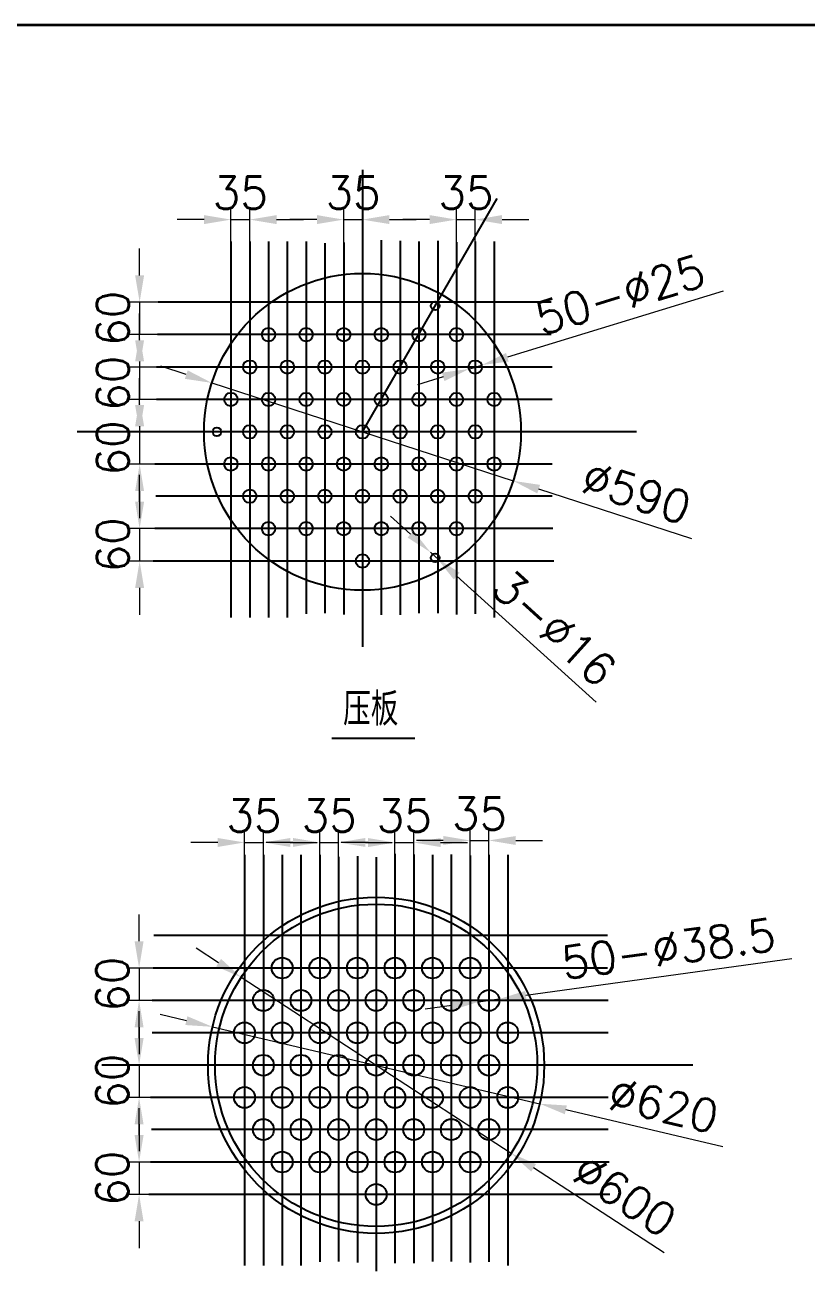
# Model space of a CAD drawing. Header units: millimetres. Extents: x 142484 to 148364, y 31913 to 36061.
# Drawn here: x 143988 to 145444, y 33727 to 36061 of the extents above; entities that cross this region are included whole.
import ezdxf

# ---------------------------------------------------------------- set-up
doc = ezdxf.new("R2010")
doc.units = ezdxf.units.MM
doc.header["$LTSCALE"] = 10
doc.header["$MEASUREMENT"] = 0
doc.header["$PDMODE"] = 66
doc.header["$PDSIZE"] = -1
doc.styles.get("Standard").update_dxf_attribs({"font": 'txt.shx'})
doc.styles.add('style1', font='')
doc.styles.get('style1').set_extended_font_data('FangSong_GB2312')
doc.dimstyles.new('总图', dxfattribs={"dimtxt": 60, "dimasz": 50, "dimexe": 20, "dimexo": 5, "dimgap": 20, "dimtad": 1, "dimdec": 0, "dimzin": 9, "dimdsep": 46, "dimtxsty": 'Standard', "dimcen": 0, "dimadec": 0, "dimazin": 0, "dimtfac": 1, "dimtdec": 0, "dimtmove": 0, "dimatfit": 3, "dimfxl": 0, "dimlwd": 15, "dimlwe": 15, "dimarcsym": 0})

# ---------------------------------------------------------------- blocks, each defined once
blk = doc.blocks.new('*D108')
at = {"color": 0, "lineweight": 15, "ltscale": 0.2, "transparency": 16777216}
for p, q in [((144288, 35410.4), (144240.4, 35425.8)), ((144335.5, 35394.9), (144896.7, 35212.6)), ((145229.5, 35104.4), (144944.2, 35197.1))]:
    blk.add_line(p, q, dxfattribs=at)
at = {"color": 0, "ltscale": 0.2, "transparency": 16777216}
for points in [[(144290.6, 35418.3), (144285.4, 35402.5), (144335.5, 35394.9)], [(144946.8, 35205.1), (144941.6, 35189.2), (144896.7, 35212.6)]]:
    blk.add_solid(points, dxfattribs=at)
at = {"layer": 'Defpoints', "color": 0, "ltscale": 0.2, "transparency": 16777216}
for p in [(144335.5, 35394.9), (144896.7, 35212.6)]:
    blk.add_point(p, dxfattribs=at)
at = {"color": 0, "ltscale": 0.2, "transparency": 16777216, "insert": (145126.1, 35190.6), "char_height": 60, "attachment_point": 5, "rotation": 341.9974}
blk.add_mtext('∅590', dxfattribs=at)
blk = doc.blocks.new('*D116')
at = {"color": 0, "lineweight": 15, "ltscale": 0.2, "transparency": 16777216}
for p, q in [((144288.1, 34207.6), (144239.4, 34219.1)), ((144336.8, 34196.2), (144946.2, 34053)), ((145286.9, 33973), (144994.8, 34041.6))]:
    blk.add_line(p, q, dxfattribs=at)
at = {"color": 0, "ltscale": 0.2, "transparency": 16777216}
for points in [[(144290, 34215.8), (144286.2, 34199.5), (144336.8, 34196.2)], [(144996.7, 34049.7), (144992.9, 34033.5), (144946.2, 34053)]]:
    blk.add_solid(points, dxfattribs=at)
at = {"layer": 'Defpoints', "color": 0, "ltscale": 0.2, "transparency": 16777216}
for p in [(144336.8, 34196.2), (144946.2, 34053)]:
    blk.add_point(p, dxfattribs=at)
at = {"color": 0, "ltscale": 0.2, "transparency": 16777216, "insert": (145176.6, 34050.3), "char_height": 60, "attachment_point": 5, "rotation": 346.7796}
blk.add_mtext('%%c620', dxfattribs=at)
blk = doc.blocks.new('*D117')
at = {"color": 0, "lineweight": 15, "ltscale": 0.2, "transparency": 16777216}
for p, q in [((144348.2, 34315.6), (144306.3, 34342.9)), ((144390.1, 34288.4), (144892.8, 33960.9)), ((145177.8, 33775.4), (144934.7, 33933.6))]:
    blk.add_line(p, q, dxfattribs=at)
at = {"color": 0, "ltscale": 0.2, "transparency": 16777216}
for points in [[(144352.7, 34322.6), (144343.6, 34308.7), (144390.1, 34288.4)], [(144939.3, 33940.6), (144930.2, 33926.6), (144892.8, 33960.9)]]:
    blk.add_solid(points, dxfattribs=at)
at = {"layer": 'Defpoints', "color": 0, "ltscale": 0.2, "transparency": 16777216}
for p in [(144390.1, 34288.4), (144892.8, 33960.9)]:
    blk.add_point(p, dxfattribs=at)
at = {"color": 0, "ltscale": 0.2, "transparency": 16777216, "insert": (145104.5, 33882.7), "char_height": 60, "attachment_point": 5, "rotation": 326.9248}
blk.add_mtext('∅600', dxfattribs=at)
blk = doc.blocks.new('*D118')
at = {"color": 0, "lineweight": 15, "ltscale": 0.2, "transparency": 16777216}
for p, q in [((144200.1, 33994.5), (144200.1, 34044.5)), ((144253.5, 33944.5), (144180.1, 33944.5)), ((144200.1, 33944.5), (144200.1, 33884.2)), ((144253.5, 33884.2), (144180.1, 33884.2)), ((144200.1, 33834.2), (144200.1, 33784.2))]:
    blk.add_line(p, q, dxfattribs=at)
at = {"color": 0, "ltscale": 0.2, "transparency": 16777216}
for points in [[(144191.7, 33994.5), (144208.4, 33994.5), (144200.1, 33944.5)], [(144191.7, 33834.2), (144208.4, 33834.2), (144200.1, 33884.2)]]:
    blk.add_solid(points, dxfattribs=at)
at = {"layer": 'Defpoints', "color": 0, "ltscale": 0.2, "transparency": 16777216}
for p in [(144258.5, 33944.5), (144200.1, 33884.2), (144258.5, 33884.2)]:
    blk.add_point(p, dxfattribs=at)
at = {"color": 0, "ltscale": 0.2, "transparency": 16777216, "insert": (144150.1, 33914.3), "char_height": 60, "attachment_point": 5, "rotation": 90}
blk.add_mtext('60', dxfattribs=at)
blk = doc.blocks.new('*D119')
at = {"color": 0, "lineweight": 15, "ltscale": 0.2, "transparency": 16777216}
for p, q in [((144200.1, 34175.1), (144200.1, 34225.1)), ((144253.5, 34125.1), (144180.1, 34125.1)), ((144200.1, 34125.1), (144200.1, 34064.7)), ((144253.5, 34064.7), (144180.1, 34064.7)), ((144200.1, 34014.7), (144200.1, 33964.7))]:
    blk.add_line(p, q, dxfattribs=at)
at = {"color": 0, "ltscale": 0.2, "transparency": 16777216}
for points in [[(144191.7, 34175.1), (144208.4, 34175.1), (144200.1, 34125.1)], [(144191.7, 34014.7), (144208.4, 34014.7), (144200.1, 34064.7)]]:
    blk.add_solid(points, dxfattribs=at)
at = {"layer": 'Defpoints', "color": 0, "ltscale": 0.2, "transparency": 16777216}
for p in [(144258.5, 34125.1), (144200.1, 34064.7), (144258.5, 34064.7)]:
    blk.add_point(p, dxfattribs=at)
at = {"color": 0, "ltscale": 0.2, "transparency": 16777216, "insert": (144150.1, 34094.9), "char_height": 60, "attachment_point": 5, "rotation": 90}
blk.add_mtext('60', dxfattribs=at)
blk = doc.blocks.new('*D120')
at = {"color": 0, "lineweight": 15, "ltscale": 0.2, "transparency": 16777216}
for p, q in [((144200.1, 34355.6), (144200.1, 34405.6)), ((144253.5, 34305.6), (144180.1, 34305.6)), ((144200.1, 34305.6), (144200.1, 34245.3)), ((144253.5, 34245.3), (144180.1, 34245.3)), ((144200.1, 34195.3), (144200.1, 34145.3))]:
    blk.add_line(p, q, dxfattribs=at)
at = {"color": 0, "ltscale": 0.2, "transparency": 16777216}
for points in [[(144191.7, 34355.6), (144208.4, 34355.6), (144200.1, 34305.6)], [(144191.7, 34195.3), (144208.4, 34195.3), (144200.1, 34245.3)]]:
    blk.add_solid(points, dxfattribs=at)
at = {"layer": 'Defpoints', "color": 0, "ltscale": 0.2, "transparency": 16777216}
for p in [(144258.5, 34305.6), (144200.1, 34245.3), (144258.5, 34245.3)]:
    blk.add_point(p, dxfattribs=at)
at = {"color": 0, "ltscale": 0.2, "transparency": 16777216, "insert": (144150.1, 34275.5), "char_height": 60, "attachment_point": 5, "rotation": 90}
blk.add_mtext('60', dxfattribs=at)
blk = doc.blocks.new('*D121')
at = {"color": 0, "lineweight": 15, "ltscale": 0.2, "transparency": 16777216}
for p, q in [((144201.1, 35173.6), (144201.1, 35223.6)), ((144242.6, 35123.6), (144181.1, 35123.6)), ((144201.1, 35123.6), (144201.1, 35063.3)), ((144242.6, 35063.3), (144181.1, 35063.3)), ((144201.1, 35013.3), (144201.1, 34963.3))]:
    blk.add_line(p, q, dxfattribs=at)
at = {"color": 0, "ltscale": 0.2, "transparency": 16777216}
for points in [[(144192.7, 35173.6), (144209.4, 35173.6), (144201.1, 35123.6)], [(144192.7, 35013.3), (144209.4, 35013.3), (144201.1, 35063.3)]]:
    blk.add_solid(points, dxfattribs=at)
at = {"layer": 'Defpoints', "color": 0, "ltscale": 0.2, "transparency": 16777216}
for p in [(144247.6, 35123.6), (144201.1, 35063.3), (144247.6, 35063.3)]:
    blk.add_point(p, dxfattribs=at)
at = {"color": 0, "ltscale": 0.2, "transparency": 16777216, "insert": (144151.1, 35093.5), "char_height": 60, "attachment_point": 5, "rotation": 90}
blk.add_mtext('60', dxfattribs=at)
blk = doc.blocks.new('*D122')
at = {"color": 0, "lineweight": 15, "ltscale": 0.2, "transparency": 16777216}
for p, q in [((144201.1, 35353.8), (144201.1, 35403.8)), ((144242.6, 35303.8), (144181.1, 35303.8)), ((144201.1, 35303.8), (144201.1, 35243.4)), ((144242.6, 35243.4), (144181.1, 35243.4)), ((144201.1, 35193.4), (144201.1, 35143.4))]:
    blk.add_line(p, q, dxfattribs=at)
at = {"color": 0, "ltscale": 0.2, "transparency": 16777216}
for points in [[(144192.7, 35353.8), (144209.4, 35353.8), (144201.1, 35303.8)], [(144192.7, 35193.4), (144209.4, 35193.4), (144201.1, 35243.4)]]:
    blk.add_solid(points, dxfattribs=at)
at = {"layer": 'Defpoints', "color": 0, "ltscale": 0.2, "transparency": 16777216}
for p in [(144247.6, 35303.8), (144201.1, 35243.4), (144247.6, 35243.4)]:
    blk.add_point(p, dxfattribs=at)
at = {"color": 0, "ltscale": 0.2, "transparency": 16777216, "insert": (144151.1, 35273.6), "char_height": 60, "attachment_point": 5, "rotation": 90}
blk.add_mtext('60', dxfattribs=at)
blk = doc.blocks.new('*D123')
at = {"color": 0, "lineweight": 15, "ltscale": 0.2, "transparency": 16777216}
for p, q in [((145415.6, 34323), (144920.3, 34254.8)), ((144832.1, 34242.6), (144870.8, 34248)), ((144782.6, 34235.8), (144733.1, 34229))]:
    blk.add_line(p, q, dxfattribs=at)
at = {"color": 0, "ltscale": 0.2, "transparency": 16777216}
for points in [[(144781.5, 34244.1), (144783.7, 34227.6), (144832.1, 34242.6)], [(144919.2, 34263), (144921.4, 34246.5), (144870.8, 34248)]]:
    blk.add_solid(points, dxfattribs=at)
at = {"layer": 'Defpoints', "color": 0, "ltscale": 0.2, "transparency": 16777216}
for p in [(144832.1, 34242.6), (144870.8, 34248)]:
    blk.add_point(p, dxfattribs=at)
at = {"color": 0, "ltscale": 0.2, "transparency": 16777216, "insert": (145185.9, 34341.8), "char_height": 60, "attachment_point": 5, "rotation": 7.8383}
blk.add_mtext('50-%%c38.5', dxfattribs=at)
blk = doc.blocks.new('*D124')
at = {"color": 0, "lineweight": 15, "ltscale": 0.2, "transparency": 16777216}
for p, q in [((144816.5, 34468.4), (144816.5, 34563.1)), ((144851.5, 34468.4), (144851.5, 34563.1)), ((144766.5, 34543.1), (144716.5, 34543.1)), ((144816.5, 34543.1), (144851.5, 34543.1)), ((144901.5, 34543.1), (144951.5, 34543.1))]:
    blk.add_line(p, q, dxfattribs=at)
at = {"color": 0, "ltscale": 0.2, "transparency": 16777216}
for points in [[(144766.5, 34551.4), (144766.5, 34534.8), (144816.5, 34543.1)], [(144901.5, 34551.4), (144901.5, 34534.8), (144851.5, 34543.1)]]:
    blk.add_solid(points, dxfattribs=at)
at = {"layer": 'Defpoints', "color": 0, "ltscale": 0.2, "transparency": 16777216}
for p in [(144851.5, 34543.1), (144816.5, 34463.4), (144851.5, 34463.4)]:
    blk.add_point(p, dxfattribs=at)
at = {"color": 0, "ltscale": 0.2, "transparency": 16777216, "insert": (144834, 34593.1), "char_height": 60, "attachment_point": 5}
blk.add_mtext('35', dxfattribs=at)
blk = doc.blocks.new('*D125')
at = {"color": 0, "lineweight": 15, "ltscale": 0.2, "transparency": 16777216}
for p, q in [((144396.5, 34468.4), (144396.5, 34559.4)), ((144431.5, 34468.4), (144431.5, 34559.4)), ((144346.5, 34539.4), (144296.5, 34539.4)), ((144396.5, 34539.4), (144431.5, 34539.4)), ((144481.5, 34539.4), (144531.5, 34539.4))]:
    blk.add_line(p, q, dxfattribs=at)
at = {"color": 0, "ltscale": 0.2, "transparency": 16777216}
for points in [[(144346.5, 34547.7), (144346.5, 34531.1), (144396.5, 34539.4)], [(144481.5, 34547.7), (144481.5, 34531.1), (144431.5, 34539.4)]]:
    blk.add_solid(points, dxfattribs=at)
at = {"layer": 'Defpoints', "color": 0, "ltscale": 0.2, "transparency": 16777216}
for p in [(144431.5, 34539.4), (144396.5, 34463.4), (144431.5, 34463.4)]:
    blk.add_point(p, dxfattribs=at)
at = {"color": 0, "ltscale": 0.2, "transparency": 16777216, "insert": (144414, 34589.4), "char_height": 60, "attachment_point": 5}
blk.add_mtext('35', dxfattribs=at)
blk = doc.blocks.new('*D126')
at = {"color": 0, "lineweight": 15, "ltscale": 0.2, "transparency": 16777216}
for p, q in [((144536.5, 34468.4), (144536.5, 34559.4)), ((144571.5, 34468.4), (144571.5, 34559.4)), ((144486.5, 34539.4), (144436.5, 34539.4)), ((144536.5, 34539.4), (144571.5, 34539.4)), ((144621.5, 34539.4), (144671.5, 34539.4))]:
    blk.add_line(p, q, dxfattribs=at)
at = {"color": 0, "ltscale": 0.2, "transparency": 16777216}
for points in [[(144486.5, 34547.7), (144486.5, 34531.1), (144536.5, 34539.4)], [(144621.5, 34547.7), (144621.5, 34531.1), (144571.5, 34539.4)]]:
    blk.add_solid(points, dxfattribs=at)
at = {"layer": 'Defpoints', "color": 0, "ltscale": 0.2, "transparency": 16777216}
for p in [(144571.5, 34539.4), (144536.5, 34463.4), (144571.5, 34463.4)]:
    blk.add_point(p, dxfattribs=at)
at = {"color": 0, "ltscale": 0.2, "transparency": 16777216, "insert": (144554, 34589.4), "char_height": 60, "attachment_point": 5}
blk.add_mtext('35', dxfattribs=at)
blk = doc.blocks.new('*D127')
at = {"color": 0, "lineweight": 15, "ltscale": 0.2, "transparency": 16777216}
for p, q in [((144705.6, 35113.2), (144668.5, 35146.7)), ((144742.7, 35079.6), (144754.5, 35068.9)), ((145051, 34800.4), (144791.6, 35035.3))]:
    blk.add_line(p, q, dxfattribs=at)
at = {"color": 0, "ltscale": 0.2, "transparency": 16777216}
for points in [[(144711.2, 35119.4), (144700, 35107), (144742.7, 35079.6)], [(144797.2, 35041.5), (144786, 35029.1), (144754.5, 35068.9)]]:
    blk.add_solid(points, dxfattribs=at)
at = {"layer": 'Defpoints', "color": 0, "ltscale": 0.2, "transparency": 16777216}
for p in [(144742.7, 35079.6), (144754.5, 35068.9)]:
    blk.add_point(p, dxfattribs=at)
at = {"color": 0, "ltscale": 0.2, "transparency": 16777216, "insert": (144973.4, 34938.2), "char_height": 60, "attachment_point": 5, "rotation": 317.8404}
blk.add_mtext('3-∅16', dxfattribs=at)
blk = doc.blocks.new('*D129')
at = {"color": 0, "lineweight": 15, "ltscale": 0.2, "transparency": 16777216}
for p, q in [((144371.1, 35628.7), (144371.1, 35718.9)), ((144406.1, 35628.7), (144406.1, 35718.9)), ((144321.1, 35698.9), (144271.1, 35698.9)), ((144371.1, 35698.9), (144406.1, 35698.9)), ((144456.1, 35698.9), (144506.1, 35698.9))]:
    blk.add_line(p, q, dxfattribs=at)
at = {"color": 0, "ltscale": 0.2, "transparency": 16777216}
for points in [[(144321.1, 35707.3), (144321.1, 35690.6), (144371.1, 35698.9)], [(144456.1, 35707.3), (144456.1, 35690.6), (144406.1, 35698.9)]]:
    blk.add_solid(points, dxfattribs=at)
at = {"layer": 'Defpoints', "color": 0, "ltscale": 0.2, "transparency": 16777216}
for p in [(144406.1, 35698.9), (144371.1, 35623.7), (144406.1, 35623.7)]:
    blk.add_point(p, dxfattribs=at)
at = {"color": 0, "ltscale": 0.2, "transparency": 16777216, "insert": (144388.6, 35748.9), "char_height": 60, "attachment_point": 5}
blk.add_mtext('35', dxfattribs=at)
blk = doc.blocks.new('*D130')
at = {"color": 0, "lineweight": 15, "ltscale": 0.2, "transparency": 16777216}
for p, q in [((144201.1, 35474.4), (144201.1, 35524.4)), ((144242.6, 35424.4), (144181.1, 35424.4)), ((144201.1, 35424.4), (144201.1, 35364.1)), ((144242.6, 35364.1), (144181.1, 35364.1)), ((144201.1, 35314.1), (144201.1, 35264.1))]:
    blk.add_line(p, q, dxfattribs=at)
at = {"color": 0, "ltscale": 0.2, "transparency": 16777216}
for points in [[(144192.7, 35474.4), (144209.4, 35474.4), (144201.1, 35424.4)], [(144192.7, 35314.1), (144209.4, 35314.1), (144201.1, 35364.1)]]:
    blk.add_solid(points, dxfattribs=at)
at = {"layer": 'Defpoints', "color": 0, "ltscale": 0.2, "transparency": 16777216}
for p in [(144247.6, 35424.4), (144201.1, 35364.1), (144247.6, 35364.1)]:
    blk.add_point(p, dxfattribs=at)
at = {"color": 0, "ltscale": 0.2, "transparency": 16777216, "insert": (144151.1, 35394.3), "char_height": 60, "attachment_point": 5, "rotation": 90}
blk.add_mtext('60', dxfattribs=at)
blk = doc.blocks.new('*D131')
at = {"color": 0, "lineweight": 15, "ltscale": 0.2, "transparency": 16777216}
for p, q in [((144201.1, 35595.1), (144201.1, 35645.1)), ((144242.6, 35545.1), (144181.1, 35545.1)), ((144201.1, 35545.1), (144201.1, 35484.8)), ((144242.6, 35484.8), (144181.1, 35484.8)), ((144201.1, 35434.8), (144201.1, 35384.8))]:
    blk.add_line(p, q, dxfattribs=at)
at = {"color": 0, "ltscale": 0.2, "transparency": 16777216}
for points in [[(144192.7, 35595.1), (144209.4, 35595.1), (144201.1, 35545.1)], [(144192.7, 35434.8), (144209.4, 35434.8), (144201.1, 35484.8)]]:
    blk.add_solid(points, dxfattribs=at)
at = {"layer": 'Defpoints', "color": 0, "ltscale": 0.2, "transparency": 16777216}
for p in [(144247.6, 35545.1), (144201.1, 35484.8), (144247.6, 35484.8)]:
    blk.add_point(p, dxfattribs=at)
at = {"color": 0, "ltscale": 0.2, "transparency": 16777216, "insert": (144151.1, 35514.9), "char_height": 60, "attachment_point": 5, "rotation": 90}
blk.add_mtext('60', dxfattribs=at)
blk = doc.blocks.new('*D132')
at = {"color": 0, "lineweight": 15, "ltscale": 0.2, "transparency": 16777216}
for p, q in [((145287.5, 35565.5), (144885.9, 35442.7)), ((144814.2, 35420.8), (144838.1, 35428.1)), ((144766.3, 35406.2), (144718.5, 35391.5))]:
    blk.add_line(p, q, dxfattribs=at)
at = {"color": 0, "ltscale": 0.2, "transparency": 16777216}
for points in [[(144883.4, 35450.7), (144888.3, 35434.7), (144838.1, 35428.1)], [(144763.9, 35414.1), (144768.8, 35398.2), (144814.2, 35420.8)]]:
    blk.add_solid(points, dxfattribs=at)
at = {"layer": 'Defpoints', "color": 0, "ltscale": 0.2, "transparency": 16777216}
for p in [(144814.2, 35420.8), (144838.1, 35428.1)]:
    blk.add_point(p, dxfattribs=at)
at = {"color": 0, "ltscale": 0.2, "transparency": 16777216, "insert": (145096, 35559.2), "char_height": 60, "attachment_point": 5, "rotation": 16.9976}
blk.add_mtext('50-∅25', dxfattribs=at)
blk = doc.blocks.new('*D133')
at = {"color": 0, "lineweight": 15, "ltscale": 0.2, "transparency": 16777216}
for p, q in [((144581.1, 35628.7), (144581.1, 35718.9)), ((144616.1, 35628.7), (144616.1, 35718.9)), ((144531.1, 35698.9), (144481.1, 35698.9)), ((144581.1, 35698.9), (144616.1, 35698.9)), ((144666.1, 35698.9), (144716.1, 35698.9))]:
    blk.add_line(p, q, dxfattribs=at)
at = {"color": 0, "ltscale": 0.2, "transparency": 16777216}
for points in [[(144531.1, 35707.3), (144531.1, 35690.6), (144581.1, 35698.9)], [(144666.1, 35707.3), (144666.1, 35690.6), (144616.1, 35698.9)]]:
    blk.add_solid(points, dxfattribs=at)
at = {"layer": 'Defpoints', "color": 0, "ltscale": 0.2, "transparency": 16777216}
for p in [(144616.1, 35698.9), (144581.1, 35623.7), (144616.1, 35623.7)]:
    blk.add_point(p, dxfattribs=at)
at = {"color": 0, "ltscale": 0.2, "transparency": 16777216, "insert": (144598.6, 35748.9), "char_height": 60, "attachment_point": 5}
blk.add_mtext('35', dxfattribs=at)
blk = doc.blocks.new('*D134')
at = {"color": 0, "lineweight": 15, "ltscale": 0.2, "transparency": 16777216}
for p, q in [((144791.1, 35628.7), (144791.1, 35718.9)), ((144826.1, 35628.7), (144826.1, 35718.9)), ((144741.1, 35698.9), (144691.1, 35698.9)), ((144791.1, 35698.9), (144826.1, 35698.9)), ((144876.1, 35698.9), (144926.1, 35698.9))]:
    blk.add_line(p, q, dxfattribs=at)
at = {"color": 0, "ltscale": 0.2, "transparency": 16777216}
for points in [[(144741.1, 35707.3), (144741.1, 35690.6), (144791.1, 35698.9)], [(144876.1, 35707.3), (144876.1, 35690.6), (144826.1, 35698.9)]]:
    blk.add_solid(points, dxfattribs=at)
at = {"layer": 'Defpoints', "color": 0, "ltscale": 0.2, "transparency": 16777216}
for p in [(144826.1, 35698.9), (144791.1, 35623.7), (144826.1, 35623.7)]:
    blk.add_point(p, dxfattribs=at)
at = {"color": 0, "ltscale": 0.2, "transparency": 16777216, "insert": (144808.6, 35748.9), "char_height": 60, "attachment_point": 5}
blk.add_mtext('35', dxfattribs=at)
blk = doc.blocks.new('*D462')
at = {"color": 0, "lineweight": 15, "ltscale": 0.2, "transparency": 16777216}
for p, q in [((144676.5, 34460.1), (144676.5, 34559.3)), ((144711.5, 34460.1), (144711.5, 34559.3)), ((144626.5, 34539.3), (144576.5, 34539.3)), ((144676.5, 34539.3), (144711.5, 34539.3)), ((144761.5, 34539.3), (144811.5, 34539.3))]:
    blk.add_line(p, q, dxfattribs=at)
at = {"color": 0, "ltscale": 0.2, "transparency": 16777216}
for points in [[(144626.5, 34547.6), (144626.5, 34530.9), (144676.5, 34539.3)], [(144761.5, 34547.6), (144761.5, 34530.9), (144711.5, 34539.3)]]:
    blk.add_solid(points, dxfattribs=at)
at = {"layer": 'Defpoints', "color": 0, "ltscale": 0.2, "transparency": 16777216}
for p in [(144711.5, 34539.3), (144676.5, 34455.1), (144711.5, 34455.1)]:
    blk.add_point(p, dxfattribs=at)
at = {"color": 0, "ltscale": 0.2, "transparency": 16777216, "insert": (144694, 34589.3), "char_height": 60, "attachment_point": 5}
blk.add_mtext('35', dxfattribs=at)

msp = doc.modelspace()

# ---------------------------------------------------------------- linework, layer by layer
for p, q in [((144616.1, 35791.4), (144616.1, 34903.5)), ((144616.1, 35303.8), (144867, 35738.3)), ((144371.1, 35658.3), (144371.1, 34958.5)), ((144406.1, 35658.3), (144406.1, 34958.5)), ((144441.1, 35658.3), (144441.1, 34958.5)), ((144476.1, 35658.3), (144476.1, 34958.5)), ((144511.1, 35658.3), (144511.1, 34965.1)), ((144546.1, 35655), (144546.1, 34966.2)), ((144581.1, 35656.1), (144581.1, 34964)), ((144651.1, 35660.5), (144651.1, 34962.9)), ((144686.1, 35659.4), (144686.1, 34962.9)), ((144721.1, 35658.3), (144721.1, 34966.2)), ((144756.1, 35659.4), (144756.1, 34966.2)), ((144791.1, 35657.2), (144791.1, 34964)), ((144826.1, 35658.3), (144826.1, 34965.1)), ((144861.1, 35658.3), (144861.1, 34958.5)), ((144967.4, 35545.1), (144235.9, 35545.1)), ((144967.4, 35484.8), (144234.3, 35484.8)), ((144969, 35424.4), (144232.7, 35424.4)), ((144969, 35364.1), (144232.7, 35364.1)), ((145126.5, 35303.8), (144084.6, 35303.8)), ((144969, 35243.9), (144229.5, 35243.9)), ((144969, 35184), (144231.1, 35184)), ((144970.6, 35123.6), (144229.5, 35123.6)), ((144972.2, 35063.3), (144226.3, 35063.3)), ((144558.9, 34733.5), (144713.3, 34733.5)), ((144396.5, 34516.1), (144396.5, 33751.9)), ((144431.5, 34516.1), (144431.5, 33751.9)), ((144466.5, 34516.1), (144466.5, 33751.9)), ((144501.5, 34516.1), (144501.5, 33751.9)), ((144536.5, 34516.1), (144536.5, 33758.5)), ((144571.5, 34512.8), (144571.5, 33759.6)), ((144606.5, 34513.9), (144606.5, 33757.4)), ((144641.5, 34511.9), (144641.5, 33741.6)), ((144676.5, 34518.3), (144676.5, 33756.3)), ((144711.5, 34517.2), (144711.5, 33756.3)), ((144746.5, 34516.1), (144746.5, 33759.6)), ((144781.5, 34517.2), (144781.5, 33759.6)), ((144816.5, 34515), (144816.5, 33757.4)), ((144851.5, 34516.1), (144851.5, 33758.5)), ((144886.5, 34516.1), (144886.5, 33751.9)), ((145072.2, 34366), (144227.8, 34366)), ((145072.2, 34305.6), (144226.2, 34305.6)), ((145073.8, 34245.3), (144224.5, 34245.3)), ((145073.8, 34185), (144224.5, 34185)), ((145231.2, 34124.6), (144131, 34124.6)), ((145073.8, 34064.7), (144221.3, 34064.7)), ((145073.8, 34004.9), (144222.9, 34004.9)), ((145075.4, 33944.5), (144221.3, 33944.5)), ((145077, 33884.2), (144218.1, 33884.2))]:
    msp.add_line(p, q)
at = {"color": 0, "lineweight": 35}
msp.add_lwpolyline([(142484.3, 36061.1), (142484.3, 31912.6), (148364.4, 31912.6), (148364.4, 36061.1)], close=True, dxfattribs=at)
for centre, radius in [((144616.1, 35303.8), 295), ((144751.6, 35538.4), 8), ((144441.1, 35484.8), 12.5), ((144511.1, 35484.8), 12.5), ((144581.1, 35484.8), 12.5), ((144651.1, 35484.8), 12.5), ((144721.1, 35484.8), 12.5), ((144791.1, 35484.8), 12.5), ((144406.1, 35424.4), 12.5), ((144476.1, 35424.4), 12.5), ((144546.1, 35424.4), 12.5), ((144616.1, 35424.4), 12.5), ((144686.1, 35424.4), 12.5), ((144756.1, 35424.4), 12.5), ((144826.1, 35424.4), 12.5), ((144371.1, 35364.1), 12.5), ((144441.1, 35364.1), 12.5), ((144511.1, 35364.1), 12.5), ((144581.1, 35364.1), 12.5), ((144651.1, 35364.1), 12.5), ((144721.1, 35364.1), 12.5), ((144791.1, 35364.1), 12.5), ((144861.1, 35364.1), 12.5), ((144345.1, 35303.8), 8), ((144406.1, 35303.8), 12.5), ((144476.1, 35303.8), 12.5), ((144546.1, 35303.8), 12.5), ((144616.1, 35303.8), 12.5), ((144686.1, 35303.8), 12.5), ((144756.1, 35303.8), 12.5), ((144826.1, 35303.8), 12.5), ((144371.1, 35243.9), 12.5), ((144441.1, 35243.9), 12.5), ((144511.1, 35243.9), 12.5), ((144581.1, 35243.9), 12.5), ((144651.1, 35243.9), 12.5), ((144721.1, 35243.9), 12.5), ((144791.1, 35243.9), 12.5), ((144861.1, 35243.9), 12.5), ((144406.1, 35184), 12.5), ((144476.1, 35184), 12.5), ((144546.1, 35184), 12.5), ((144616.1, 35184), 12.5), ((144686.1, 35184), 12.5), ((144756.1, 35184), 12.5), ((144826.1, 35184), 12.5), ((144441.1, 35123.6), 12.5), ((144511.1, 35123.6), 12.5), ((144581.1, 35123.6), 12.5), ((144651.1, 35123.6), 12.5), ((144721.1, 35123.6), 12.5), ((144791.1, 35123.6), 12.5), ((144616.1, 35063.3), 12.5), ((144751.6, 35069.1), 8), ((144641.5, 34124.6), 313), ((144641.5, 34124.6), 300), ((144466.5, 34305.6), 19.5), ((144536.5, 34305.6), 19.5), ((144606.5, 34305.6), 19.5), ((144676.5, 34305.6), 19.5), ((144746.5, 34305.6), 19.5), ((144816.5, 34305.6), 19.5), ((144431.5, 34245.3), 19.5), ((144501.5, 34245.3), 19.5), ((144571.5, 34245.3), 19.5), ((144641.5, 34245.3), 19.5), ((144711.5, 34245.3), 19.5), ((144781.5, 34245.3), 19.5), ((144851.5, 34245.3), 19.5), ((144396.5, 34185), 19.5), ((144466.5, 34185), 19.5), ((144536.5, 34185), 19.5), ((144606.5, 34185), 19.5), ((144676.5, 34185), 19.5), ((144746.5, 34185), 19.5), ((144816.5, 34185), 19.5), ((144886.5, 34185), 19.5), ((144431.5, 34124.6), 19.5), ((144501.5, 34124.6), 19.5), ((144571.5, 34124.6), 19.5), ((144641.5, 34124.6), 19.5), ((144711.5, 34124.6), 19.5), ((144781.5, 34124.6), 19.5), ((144851.5, 34124.6), 19.5), ((144396.5, 34064.7), 19.5), ((144466.5, 34064.7), 19.5), ((144536.5, 34064.7), 19.5), ((144606.5, 34064.7), 19.5), ((144676.5, 34064.7), 19.5), ((144746.5, 34064.7), 19.5), ((144816.5, 34064.7), 19.5), ((144886.5, 34064.7), 19.5), ((144431.5, 34004.9), 19.5), ((144501.5, 34004.9), 19.5), ((144571.5, 34004.9), 19.5), ((144641.5, 34004.9), 19.5), ((144711.5, 34004.9), 19.5), ((144781.5, 34004.9), 19.5), ((144851.5, 34004.9), 19.5), ((144466.5, 33944.5), 19.5), ((144536.5, 33944.5), 19.5), ((144606.5, 33944.5), 19.5), ((144676.5, 33944.5), 19.5), ((144746.5, 33944.5), 19.5), ((144816.5, 33944.5), 19.5), ((144641.5, 33884.2), 19.5)]:
    msp.add_circle(centre, radius)

# ---------------------------------------------------------------- texts
at = {"style": 'style1', "width": 0.7}
msp.add_text('压板', height=54, dxfattribs=at).set_placement((144579.9, 34762.9))

# ---------------------------------------------------------------- dimensions: what is measured, and where the dimension line sits
for base, p1, p2, picture, middle in [((144406.1, 35698.9), (144371.1, 35623.7), (144406.1, 35623.7), '*D129', (144388.6, 35698.9)), ((144616.1, 35698.9), (144581.1, 35623.7), (144616.1, 35623.7), '*D133', (144598.6, 35698.9)), ((144826.1, 35698.9), (144791.1, 35623.7), (144826.1, 35623.7), '*D134', (144808.6, 35698.9)), ((144431.5, 34539.4), (144396.5, 34463.4), (144431.5, 34463.4), '*D125', (144414, 34539.4)), ((144571.5, 34539.4), (144536.5, 34463.4), (144571.5, 34463.4), '*D126', (144554, 34539.4)), ((144711.5, 34539.3), (144676.5, 34455.1), (144711.5, 34455.1), '*D462', (144694, 34539.3)), ((144851.5, 34543.1), (144816.5, 34463.4), (144851.5, 34463.4), '*D124', (144834, 34543.1))]:
    dim = msp.add_linear_dim(base=base, p1=p1, p2=p2, dimstyle='总图')
    dim.commit()
    dim.dimension.update_dxf_attribs({"geometry": picture, "text_midpoint": middle, "dimtype": 160})
for base, p1, p2, picture, middle in [((144201.1, 35484.8), (144247.6, 35545.1), (144247.6, 35484.8), '*D131', (144201.1, 35514.9)), ((144201.1, 35364.1), (144247.6, 35424.4), (144247.6, 35364.1), '*D130', (144201.1, 35394.3)), ((144201.1, 35243.4), (144247.6, 35303.8), (144247.6, 35243.4), '*D122', (144201.1, 35273.6)), ((144201.1, 35063.3), (144247.6, 35123.6), (144247.6, 35063.3), '*D121', (144201.1, 35093.5)), ((144200.1, 34245.3), (144258.5, 34305.6), (144258.5, 34245.3), '*D120', (144200.1, 34275.5)), ((144200.1, 34064.7), (144258.5, 34125.1), (144258.5, 34064.7), '*D119', (144200.1, 34094.9)), ((144200.1, 33884.2), (144258.5, 33944.5), (144258.5, 33884.2), '*D118', (144200.1, 33914.3))]:
    dim = msp.add_linear_dim(base=base, p1=p1, p2=p2, angle=90, dimstyle='总图')
    dim.commit()
    dim.dimension.update_dxf_attribs({"geometry": picture, "text_midpoint": middle, "dimtype": 160})
for p1, p2, text, picture, middle in [((144814.2, 35420.8), (144838.1, 35428.1), '50-<>', '*D132', (145096, 35559.2)), ((144742.7, 35079.6), (144754.5, 35068.9), '3-<>', '*D127', (144973.4, 34938.2)), ((144832.1, 34242.6), (144870.8, 34248), '50-%%c38.5', '*D123', (145185.9, 34341.8)), ((144336.8, 34196.2), (144946.2, 34053), '%%c620', '*D116', (145176.6, 34050.3))]:
    dim = msp.add_diameter_dim_2p(p1=p1, p2=p2, text=text, dimstyle='总图')
    dim.commit()
    dim.dimension.update_dxf_attribs({"geometry": picture, "text_midpoint": middle})
for p1, p2, picture, middle in [((144335.5, 35394.9), (144896.7, 35212.6), '*D108', (145126.1, 35190.6)), ((144390.1, 34288.4), (144892.8, 33960.9), '*D117', (145104.5, 33882.7))]:
    dim = msp.add_diameter_dim_2p(p1=p1, p2=p2, dimstyle='总图')
    dim.commit()
    dim.dimension.update_dxf_attribs({"geometry": picture, "text_midpoint": middle})

doc.saveas('drawing.dxf')
